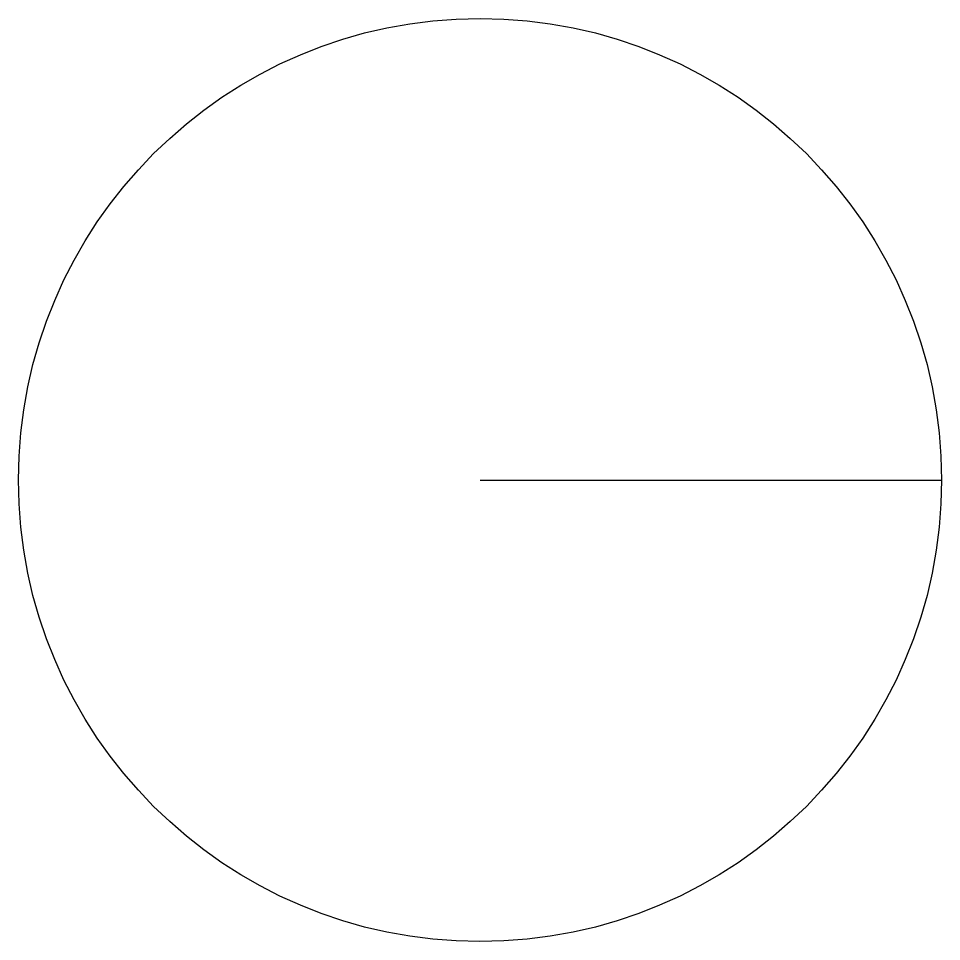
# Model space of a CAD drawing. Extents: x -100 to 100, y -100 to 100.
import ezdxf

# ---------------------------------------------------------------- set-up
doc = ezdxf.new("R2010")
doc.units = 0
doc.layers.get('0').update_dxf_attribs({"linetype": 'CONTINUOUS'})

msp = doc.modelspace()

# ---------------------------------------------------------------- linework, layer by layer
at = {"extrusion": (0, 1, 0)}
msp.add_line((0, 0), (100, 0), dxfattribs=at)
msp.add_circle((0, 0), 100)

doc.saveas('drawing.dxf')
